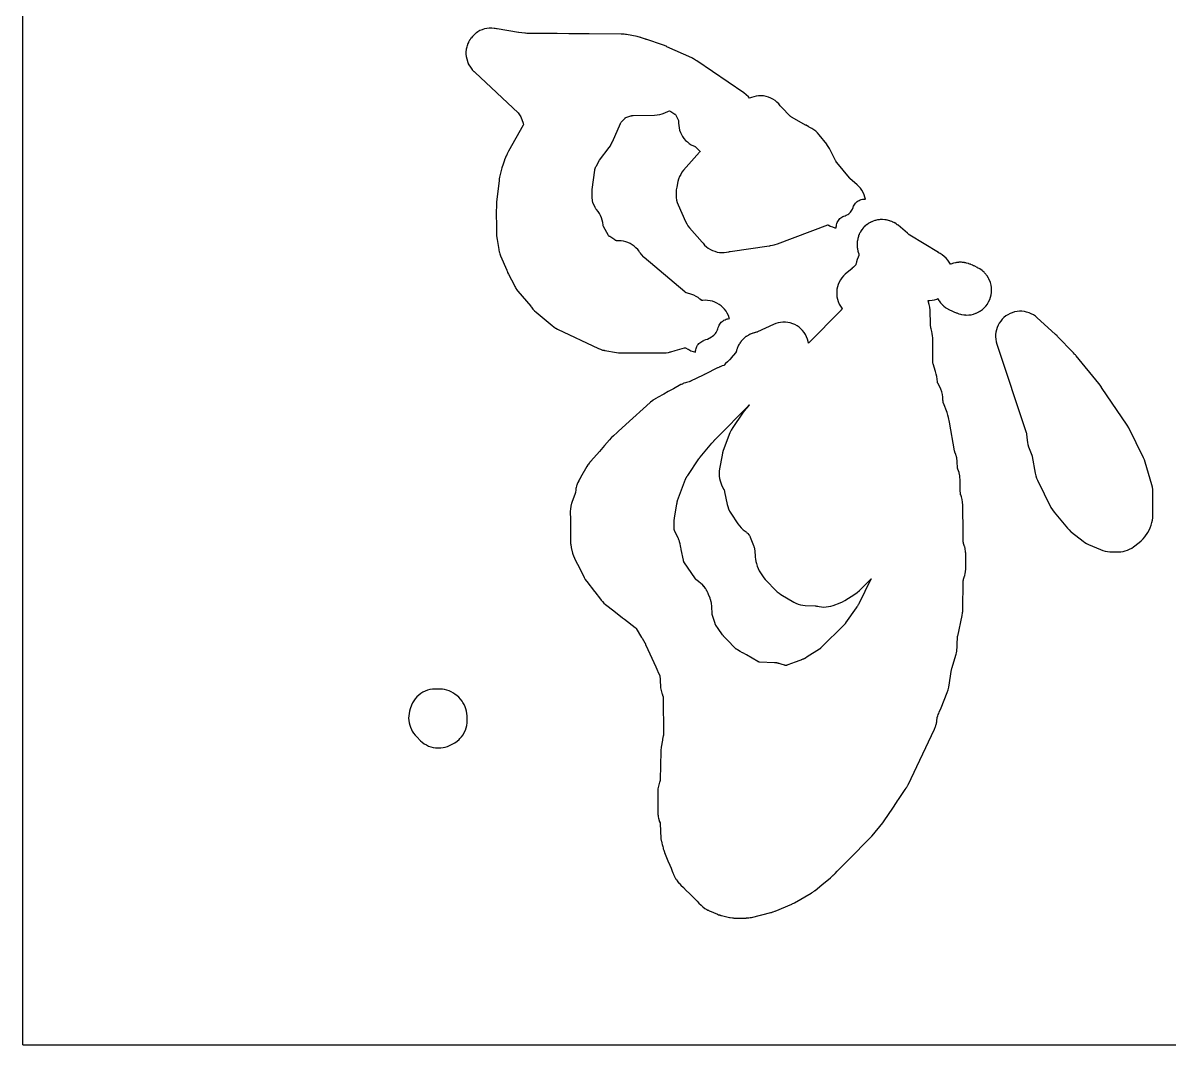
# Model space of a CAD drawing. Header units: millimetres. Extents: x 0 to 300, y 0 to 300.
# Drawn here: x 0 to 114.8, y 0 to 102.5 of the extents above; entities that cross this region are included whole.
import ezdxf

# ---------------------------------------------------------------- set-up
doc = ezdxf.new("R2010")
doc.units = ezdxf.units.MM
doc.layers.add('CUT', color=7, linetype='CONTINUOUS')

msp = doc.modelspace()

# ---------------------------------------------------------------- linework, layer by layer
at = {"layer": 'CUT'}
msp.add_lwpolyline([(299.91, 299.94), (299.91, 0.06), (299.91, 0.05), (299.91, 0.02), (299.91, 0.01), (299.9, 0), (299.89, 0), (299.86, 0), (299.85, 0), (0.06, 0), (0.05, 0), (0.02, 0), (0.01, 0), (0.01, 0.01), (0, 0.01), (0, 0.02), (0, 0.05), (0, 0.06), (0, 299.94)], dxfattribs=at)
for points in [[(68.25, 70.64), (68.42, 70.71), (68.57, 70.77), (68.97, 70.99), (69.1, 71.07), (69.21, 71.15), (69.3, 71.24), (69.39, 71.34), (69.47, 71.44), (69.53, 71.56), (69.59, 71.68), (69.63, 71.8), (69.67, 71.94), (69.71, 72.05), (69.76, 72.16), (69.82, 72.26), (69.88, 72.36), (69.96, 72.45), (70.04, 72.53), (70.14, 72.6), (70.23, 72.66), (70.34, 72.71), (70.45, 72.76), (70.56, 72.79), (70.67, 72.81), (70.79, 72.82), (70.77, 72.9), (70.68, 73.13), (70.57, 73.35), (70.44, 73.56), (70.3, 73.76), (70.13, 73.94), (69.94, 74.1), (69.75, 74.24), (69.53, 74.37), (69.31, 74.47), (69.08, 74.55), (68.84, 74.61), (68.59, 74.64), (68.35, 74.65), (68.12, 74.63), (68.1, 74.63), (68.04, 74.63), (68.03, 74.63), (68.02, 74.63), (68.01, 74.63), (67.99, 74.64), (67.98, 74.64), (67.98, 74.65), (67.97, 74.65), (67.83, 74.78), (67.64, 74.92), (67.44, 75.04), (67.23, 75.15), (67.01, 75.23), (66.48, 75.4), (66.44, 75.41), (66.43, 75.42), (66.42, 75.42), (66.39, 75.44), (66.32, 75.5), (62.24, 78.95), (62.22, 78.97), (62.2, 78.98), (61.99, 79.24), (61.87, 79.37), (61.83, 79.42), (61.82, 79.43), (61.81, 79.44), (61.8, 79.45), (61.78, 79.49), (61.73, 79.55), (61.73, 79.56), (61.59, 79.75), (61.42, 79.92), (61.24, 80.08), (61.05, 80.22), (60.84, 80.34), (60.62, 80.44), (60.4, 80.52), (60.17, 80.57), (59.93, 80.61), (59.69, 80.62), (59.53, 80.62), (59.45, 80.62), (59.44, 80.62), (59.43, 80.63), (59.42, 80.63), (59.37, 80.66), (59.35, 80.67), (59.29, 80.71), (58.79, 81.03), (58.75, 81.05), (58.73, 81.07), (58.72, 81.08), (58.71, 81.09), (58.71, 81.1), (58.67, 81.16), (58.17, 82.05), (58.14, 82.11), (58.13, 82.14), (58.12, 82.17), (58.12, 82.19), (58.09, 82.44), (58.04, 82.68), (57.97, 82.91), (57.87, 83.14), (57.76, 83.36), (57.62, 83.56), (57.46, 83.75), (57.44, 83.78), (57.42, 83.8), (57.41, 83.81), (57.37, 83.89), (57.34, 83.95), (57.1, 84.46), (57.1, 84.47), (57.08, 84.63), (57.07, 84.66), (57.07, 84.68), (57.04, 84.91), (57.04, 84.95), (57.03, 85.75), (57.3, 87.68), (57.31, 87.75), (57.31, 87.79), (57.31, 87.8), (57.32, 87.81), (57.32, 87.82), (57.32, 87.84), (57.32, 87.85), (57.32, 87.86), (57.33, 87.86), (57.33, 87.87), (57.33, 87.88), (57.33, 87.89), (57.34, 87.9), (57.34, 87.91), (57.36, 87.93), (57.36, 87.94), (57.37, 87.95), (57.38, 87.98), (57.41, 88.02), (57.42, 88.05), (57.47, 88.13), (57.76, 88.7), (58.74, 89.98), (58.86, 90.15), (58.95, 90.33), (58.96, 90.34), (59.01, 90.44), (59.05, 90.52), (59.07, 90.55), (59.87, 92.38), (59.88, 92.39), (59.88, 92.4), (59.89, 92.41), (59.9, 92.43), (59.9, 92.44), (59.94, 92.49), (60.33, 92.92), (60.34, 92.93), (60.35, 92.93), (60.36, 92.94), (60.36, 92.95), (60.37, 92.95), (60.38, 92.96), (60.39, 92.96), (60.42, 92.97), (60.89, 93.13), (60.97, 93.15), (60.98, 93.15), (61, 93.16), (61.01, 93.16), (61.02, 93.16), (61.15, 93.17), (63.29, 93.21), (63.55, 93.23), (63.81, 93.27), (64.06, 93.35), (64.3, 93.44), (64.67, 93.61), (64.78, 93.65), (64.79, 93.65), (64.92, 93.56), (65.32, 93.31), (65.34, 93.3), (65.37, 93.27), (65.38, 93.27), (65.4, 93.22), (65.65, 92.75), (65.67, 92.69), (65.68, 92.68), (65.68, 92.67), (65.69, 92.64), (65.69, 92.62), (65.69, 92.6), (65.69, 92.42), (65.7, 92.18), (65.74, 91.94), (65.79, 91.71), (65.87, 91.48), (65.97, 91.26), (66.09, 91.06), (66.23, 90.86), (66.39, 90.68), (66.57, 90.52), (66.76, 90.37), (66.96, 90.24), (67.18, 90.14), (67.27, 90.1), (67.33, 90.07), (67.34, 90.07), (67.37, 90.05), (67.42, 90), (67.82, 89.61), (67.84, 89.59), (67.84, 89.58), (67.84, 89.57), (67.84, 89.56), (67.83, 89.55), (67.8, 89.51), (67.78, 89.49), (66.19, 87.68), (66.03, 87.48), (65.9, 87.27), (65.79, 87.05), (65.69, 86.81), (65.63, 86.57), (65.5, 85.98), (65.45, 85.71), (65.44, 85.44), (65.44, 85.22), (65.45, 84.96), (65.49, 84.7), (65.56, 84.45), (65.65, 84.21), (66.38, 82.56), (66.5, 82.33), (66.63, 82.12), (66.79, 81.93), (68.05, 80.48), (68.14, 80.37), (68.3, 80.19), (68.47, 80.02), (68.66, 79.88), (68.87, 79.75), (69.08, 79.64), (69.31, 79.56), (69.54, 79.49), (69.78, 79.45), (70.02, 79.43), (70.26, 79.44), (70.5, 79.46), (70.73, 79.51), (70.79, 79.53), (70.87, 79.54), (74.76, 80.12), (74.83, 80.12), (74.91, 80.14), (75.09, 80.17), (75.28, 80.22), (75.35, 80.24), (75.37, 80.24), (75.38, 80.25), (75.59, 80.32), (80.63, 82.2), (80.65, 82.2), (80.66, 82.2), (80.69, 82.19), (80.73, 82.17), (80.87, 82.09), (81.1, 82), (81.34, 81.92), (81.49, 81.9), (81.49, 82), (81.5, 82.11), (81.52, 82.23), (81.55, 82.34), (81.59, 82.45), (81.65, 82.56), (81.71, 82.66), (81.78, 82.75), (81.86, 82.84), (81.95, 82.92), (82.05, 82.99), (82.15, 83.04), (82.26, 83.09), (82.37, 83.13), (82.39, 83.13), (82.48, 83.17), (82.64, 83.26), (82.74, 83.32), (82.81, 83.38), (82.9, 83.48), (82.99, 83.59), (83.06, 83.69), (83.11, 83.8), (83.17, 83.95), (83.18, 83.98), (83.22, 84.09), (83.28, 84.19), (83.34, 84.29), (83.41, 84.38), (83.49, 84.47), (83.58, 84.54), (83.67, 84.61), (83.77, 84.67), (83.88, 84.72), (83.99, 84.75), (84.1, 84.78), (84.22, 84.8), (84.34, 84.8), (84.4, 84.79), (84.35, 85), (84.28, 85.23), (84.18, 85.46), (84.06, 85.68), (83.92, 85.88), (83.76, 86.07), (83.58, 86.24), (82.85, 86.87), (82.83, 86.89), (82.82, 86.91), (82.81, 86.92), (81.54, 88.45), (81.52, 88.47), (81.51, 88.48), (81.5, 88.49), (81.5, 88.5), (81.49, 88.51), (81.49, 88.52), (81.48, 88.54), (81.43, 88.64), (81.42, 88.65), (80.81, 89.86), (80.8, 89.87), (80.69, 90.08), (80.54, 90.28), (80.53, 90.29), (79.77, 91.25), (79.61, 91.43), (79.61, 91.44), (79.43, 91.61), (79.24, 91.75), (79.03, 91.88), (78.78, 92.02), (78.69, 92.07), (78.66, 92.09), (78.63, 92.1), (78.62, 92.11), (78.6, 92.12), (78.46, 92.19), (78.42, 92.21), (78.41, 92.21), (78.4, 92.22), (77.07, 92.97), (77.01, 93.01), (76.92, 93.07), (76.9, 93.08), (76.89, 93.09), (75.97, 94.04), (75.92, 94.09), (75.88, 94.15), (75.72, 94.34), (75.54, 94.52), (75.35, 94.67), (75.14, 94.81), (74.92, 94.92), (74.69, 95.01), (74.45, 95.08), (74.21, 95.13), (73.96, 95.15), (73.71, 95.14), (73.47, 95.12), (73.23, 95.06), (72.99, 94.99), (72.81, 94.91), (72.8, 94.91), (72.79, 94.91), (72.68, 95.03), (72.46, 95.25), (72.22, 95.43), (67.51, 98.65), (67.4, 98.72), (67.39, 98.73), (67.37, 98.74), (67.34, 98.76), (67.27, 98.8), (67.19, 98.85), (67.17, 98.86), (67.13, 98.88), (67.01, 98.94), (64.51, 100.07), (64.5, 100.08), (64.29, 100.18), (64.07, 100.26), (62.5, 100.78), (62.45, 100.79), (62.4, 100.81), (62.38, 100.82), (61.97, 100.97), (61.9, 100.99), (61.87, 101), (61.54, 101.09), (60.47, 101.29), (60.36, 101.3), (60.25, 101.32), (60.21, 101.32), (60.2, 101.32), (60.19, 101.32), (60.18, 101.32), (60.15, 101.33), (59.93, 101.34), (56.72, 101.36), (56.35, 101.36), (56.15, 101.36), (54.69, 101.37), (53.52, 101.38), (52.91, 101.39), (52.01, 101.4), (50.47, 101.41), (50.34, 101.42), (50.27, 101.42), (49.68, 101.5), (49.65, 101.5), (49.64, 101.5), (47.52, 101.85), (47.51, 101.86), (47.5, 101.86), (47.49, 101.86), (47.45, 101.87), (47.3, 101.89), (47.21, 101.91), (46.97, 101.93), (46.81, 101.92), (46.72, 101.92), (46.48, 101.9), (46.25, 101.85), (46.08, 101.79), (46.02, 101.77), (45.79, 101.68), (45.58, 101.56), (45.43, 101.45), (45.38, 101.42), (45.24, 101.3), (45.2, 101.27), (45.03, 101.1), (44.9, 100.94), (44.87, 100.91), (44.76, 100.73), (44.74, 100.71), (44.68, 100.59), (44.64, 100.52), (44.63, 100.49), (44.59, 100.39), (44.55, 100.29), (44.54, 100.27), (44.54, 100.26), (44.54, 100.25), (44.53, 100.22), (44.52, 100.2), (44.47, 100.06), (44.47, 100.04), (44.42, 99.82), (44.42, 99.8), (44.39, 99.57), (44.39, 99.56), (44.39, 99.32), (44.41, 99.08), (44.46, 98.84), (44.53, 98.61), (44.53, 98.6), (44.62, 98.38), (44.62, 98.37), (44.73, 98.15), (44.86, 97.97), (44.87, 97.95), (45.01, 97.78), (45.02, 97.76), (45.18, 97.6), (45.2, 97.58), (45.3, 97.48), (49.62, 93.45), (49.87, 93.05), (50.12, 92.4), (50.13, 92.39), (50.13, 92.38), (50.15, 92.32), (50.15, 92.3), (50.15, 92.29), (50.15, 92.28), (50.14, 92.27), (50.12, 92.22), (48.66, 89.61), (48.52, 89.33), (48.47, 89.21), (48.46, 89.19), (48.34, 88.96), (48.25, 88.72), (48.24, 88.69), (48.21, 88.59), (48.18, 88.5), (48.1, 88.29), (47.99, 87.94), (47.79, 87.12), (47.76, 87), (47.74, 86.92), (47.73, 86.87), (47.7, 86.65), (47.46, 84.48), (47.44, 84.21), (47.44, 83.92), (47.42, 83.71), (47.41, 83.47), (47.41, 83.46), (47.41, 83.41), (47.44, 82.03), (47.44, 81.47), (47.45, 81.28), (47.46, 81.2), (47.46, 81.19), (47.46, 81.11), (47.5, 80.74), (47.67, 79.74), (47.68, 79.71), (47.71, 79.52), (47.72, 79.51), (47.74, 79.43), (47.77, 79.31), (47.85, 79.12), (47.86, 79.11), (48.47, 77.67), (48.48, 77.64), (48.5, 77.58), (48.54, 77.49), (48.55, 77.45), (48.64, 77.27), (49.24, 76.13), (49.28, 76.05), (49.34, 75.93), (49.39, 75.85), (49.41, 75.82), (49.44, 75.78), (49.46, 75.75), (49.59, 75.57), (50.87, 74.06), (50.9, 74.02), (50.91, 74.01), (50.95, 73.96), (51.03, 73.86), (51.1, 73.77), (51.25, 73.61), (51.41, 73.47), (53.01, 72.12), (53.18, 71.99), (53.36, 71.87), (53.39, 71.86), (53.55, 71.77), (57.65, 69.83), (57.85, 69.74), (57.86, 69.74), (57.92, 69.72), (58.08, 69.67), (58.22, 69.65), (58.26, 69.64), (58.27, 69.64), (58.28, 69.63), (58.3, 69.63), (59.46, 69.42), (59.68, 69.39), (59.75, 69.39), (59.9, 69.38), (59.96, 69.38), (64.19, 69.38), (64.43, 69.39), (64.66, 69.43), (64.68, 69.43), (64.78, 69.46), (64.83, 69.47), (64.84, 69.47), (64.89, 69.48), (64.91, 69.49), (65.34, 69.62), (66.29, 69.89), (66.31, 69.9), (66.32, 69.9), (66.33, 69.9), (66.35, 69.89), (66.36, 69.89), (66.37, 69.88), (66.6, 69.76), (66.61, 69.76), (66.65, 69.74), (66.7, 69.71), (66.92, 69.6), (67.16, 69.51), (67.4, 69.45), (67.4, 69.47), (67.4, 69.59), (67.42, 69.7), (67.45, 69.82), (67.48, 69.93), (67.53, 70.03), (67.59, 70.14), (67.66, 70.23), (67.73, 70.32), (67.82, 70.4), (67.91, 70.47), (68.01, 70.53), (68.11, 70.59), (68.22, 70.63)], [(66.37, 66.39), (66.2, 66.33), (66.16, 66.31), (66.15, 66.3), (66.07, 66.26), (66.06, 66.26), (65.95, 66.21), (65.93, 66.2), (65.19, 65.79), (64.66, 65.5), (64.21, 65.25), (64.07, 65.17), (63.35, 64.77), (63.32, 64.75), (63.17, 64.66), (63.14, 64.64), (63.12, 64.63), (63.1, 64.62), (62.88, 64.44), (62.85, 64.41), (60.4, 62.19), (59.64, 61.5), (59.52, 61.39), (59.5, 61.38), (59.19, 61.1), (59.17, 61.08), (59.15, 61.06), (59.14, 61.05), (59.13, 61.04), (59.12, 61.04), (59.1, 61.02), (59.09, 61.01), (58.98, 60.89), (58.95, 60.86), (58.78, 60.67), (58.27, 60.09), (57.77, 59.51), (56.91, 58.53), (56.89, 58.51), (56.87, 58.48), (56.81, 58.42), (56.8, 58.41), (56.74, 58.34), (56.66, 58.24), (56.66, 58.23), (56.61, 58.17), (56.49, 57.98), (55.87, 56.9), (55.78, 56.74), (55.76, 56.71), (55.72, 56.63), (55.71, 56.61), (55.7, 56.61), (55.7, 56.6), (55.69, 56.57), (55.59, 56.38), (55.58, 56.36), (55.56, 56.31), (55.52, 56.21), (55.49, 56.13), (55.49, 56.12), (55.47, 56.05), (55.46, 56.03), (55.46, 56.02), (55.42, 55.88), (55.42, 55.86), (55.41, 55.82), (55.38, 55.62), (55.38, 55.61), (55.38, 55.6), (55.37, 55.47), (55.36, 55.46), (55.36, 55.45), (55.36, 55.44), (55.36, 55.43), (55.36, 55.41), (55.36, 55.4), (55.35, 55.36), (55.34, 55.33), (55.34, 55.32), (55.33, 55.29), (55, 54.4), (54.99, 54.39), (54.99, 54.38), (54.98, 54.36), (54.98, 54.34), (54.97, 54.31), (54.95, 54.25), (54.93, 54.19), (54.93, 54.17), (54.9, 54.03), (54.89, 54), (54.88, 53.98), (54.88, 53.97), (54.88, 53.96), (54.88, 53.95), (54.86, 53.77), (54.85, 53.76), (54.85, 53.75), (54.85, 53.73), (54.84, 53.53), (54.84, 53.5), (54.84, 53.22), (54.85, 52.92), (54.85, 52.52), (54.85, 52.18), (54.86, 50.51), (54.86, 50.47), (54.86, 50.43), (54.86, 50.35), (54.87, 50.22), (54.87, 50.21), (54.88, 50.2), (54.88, 50.19), (54.88, 50.18), (54.89, 50.15), (54.89, 50.12), (54.92, 49.93), (54.93, 49.89), (55.07, 49.32), (55.07, 49.31), (55.14, 49.09), (55.15, 49.06), (55.16, 49.03), (55.26, 48.8), (55.26, 48.79), (55.27, 48.77), (55.56, 48.2), (55.56, 48.19), (56.22, 46.89), (56.22, 46.88), (56.34, 46.68), (56.34, 46.67), (56.47, 46.49), (56.48, 46.47), (57.25, 45.48), (57.26, 45.47), (57.3, 45.42), (57.85, 44.71), (57.92, 44.61), (58.06, 44.45), (58.21, 44.3), (58.37, 44.16), (59.21, 43.51), (60.07, 42.84), (60.27, 42.68), (61.35, 41.84), (61.37, 41.83), (61.38, 41.83), (61.39, 41.82), (61.39, 41.81), (61.4, 41.81), (61.42, 41.78), (61.43, 41.76), (61.44, 41.75), (61.97, 40.87), (61.98, 40.85), (62.03, 40.77), (62.3, 40.32), (62.32, 40.29), (62.33, 40.27), (62.34, 40.26), (62.34, 40.25), (62.35, 40.24), (62.35, 40.23), (62.36, 40.22), (62.37, 40.19), (62.39, 40.15), (62.62, 39.64), (63.4, 37.91), (63.51, 37.68), (63.69, 37.28), (63.8, 37.03), (63.81, 37.01), (63.81, 37), (63.81, 36.99), (63.82, 36.98), (63.82, 36.96), (63.82, 36.95), (63.82, 36.94), (63.82, 36.93), (63.82, 36.89), (63.83, 36.8), (63.83, 36.78), (63.85, 36.59), (63.85, 36.54), (63.86, 36.4), (63.86, 36.37), (63.88, 36.09), (63.88, 36.08), (63.88, 36.05), (63.88, 36.04), (63.88, 36.01), (63.88, 35.99), (63.88, 35.98), (63.88, 35.97), (63.89, 35.96), (63.89, 35.92), (63.89, 35.81), (63.94, 35.55), (64.01, 35.29), (64.02, 35.26), (64.03, 35.22), (64.12, 34.97), (64.13, 34.95), (64.14, 34.94), (64.14, 34.93), (64.15, 34.89), (64.15, 34.88), (64.15, 34.87), (64.15, 34.86), (64.15, 34.85), (64.15, 34.84), (64.15, 34.82), (64.15, 34.8), (64.17, 31.12), (64.17, 31.1), (64.17, 31.09), (64.17, 31.08), (64.17, 31.06), (64.17, 31.04), (64.16, 31.03), (64.16, 31.02), (64.16, 31.01), (64.09, 30.65), (64.08, 30.58), (64.08, 30.57), (63.95, 29.86), (63.95, 29.85), (63.94, 29.84), (63.93, 29.77), (63.91, 29.64), (63.91, 29.63), (63.9, 29.42), (63.85, 26.63), (63.85, 26.59), (63.85, 26.58), (63.85, 26.56), (63.85, 26.55), (63.84, 26.52), (63.84, 26.51), (63.84, 26.5), (63.83, 26.49), (63.83, 26.48), (63.82, 26.46), (63.81, 26.43), (63.81, 26.42), (63.81, 26.41), (63.8, 26.38), (63.79, 26.37), (63.78, 26.34), (63.74, 26.22), (63.74, 26.21), (63.67, 25.96), (63.62, 25.7), (63.61, 25.43), (63.61, 25.42), (63.61, 23.33), (63.61, 23.32), (63.62, 23.11), (63.62, 23.1), (63.62, 23.08), (63.63, 23.06), (63.64, 22.99), (63.65, 22.9), (63.65, 22.89), (63.65, 22.88), (63.68, 22.75), (63.68, 22.74), (63.69, 22.73), (63.69, 22.71), (63.7, 22.68), (63.7, 22.67), (63.7, 22.66), (63.72, 22.6), (63.75, 22.51), (63.76, 22.48), (63.76, 22.46), (63.83, 22.27), (63.84, 22.27), (63.84, 22.26), (63.84, 22.25), (63.85, 22.23), (63.85, 22.22), (63.85, 22.2), (63.85, 22.18), (63.85, 22.16), (63.85, 22.09), (63.87, 21.59), (63.88, 21.5), (63.88, 21.47), (63.89, 21.22), (63.9, 20.99), (63.9, 20.95), (63.9, 20.94), (63.9, 20.93), (63.9, 20.92), (63.9, 20.91), (63.91, 20.88), (63.92, 20.74), (63.92, 20.72), (63.92, 20.69), (63.96, 20.49), (63.97, 20.45), (64.02, 20.26), (64.02, 20.25), (64.06, 20.11), (64.11, 19.9), (64.14, 19.77), (64.14, 19.75), (64.15, 19.72), (64.15, 19.71), (64.16, 19.7), (64.16, 19.69), (64.16, 19.68), (64.16, 19.67), (64.2, 19.53), (64.27, 19.34), (64.28, 19.3), (64.49, 18.79), (64.56, 18.63), (64.62, 18.48), (64.8, 18.04), (64.93, 17.72), (64.97, 17.62), (65.05, 17.42), (65.1, 17.28), (65.13, 17.21), (65.19, 17.06), (65.2, 17.05), (65.21, 17.03), (65.3, 16.84), (65.31, 16.82), (65.31, 16.81), (65.32, 16.8), (65.34, 16.77), (65.37, 16.71), (65.39, 16.68), (65.4, 16.66), (65.42, 16.62), (65.43, 16.61), (65.44, 16.6), (65.48, 16.55), (65.57, 16.42), (65.58, 16.4), (65.73, 16.24), (65.75, 16.22), (65.93, 16.04), (66.17, 15.8), (66.45, 15.51), (66.78, 15.19), (67.54, 14.42), (67.72, 14.23), (67.94, 14.01), (67.95, 14.01), (68.12, 13.85), (68.32, 13.7), (68.52, 13.58), (68.53, 13.57), (68.57, 13.55), (68.58, 13.55), (68.6, 13.54), (68.61, 13.54), (68.67, 13.51), (68.71, 13.49), (68.72, 13.48), (68.74, 13.47), (68.75, 13.47), (68.95, 13.39), (69.18, 13.29), (69.26, 13.26), (69.51, 13.14), (69.6, 13.11), (69.69, 13.07), (69.73, 13.06), (69.75, 13.06), (69.78, 13.05), (69.8, 13.04), (69.81, 13.04), (69.82, 13.03), (69.88, 13.01), (69.92, 13), (69.94, 13), (69.96, 12.99), (70, 12.98), (70.25, 12.92), (70.8, 12.79), (70.83, 12.79), (70.86, 12.78), (71.09, 12.74), (71.12, 12.74), (71.13, 12.74), (71.16, 12.74), (71.23, 12.73), (71.39, 12.72), (71.41, 12.72), (71.44, 12.72), (72.41, 12.73), (72.42, 12.73), (72.45, 12.73), (72.49, 12.74), (72.52, 12.74), (72.64, 12.75), (72.7, 12.75), (72.71, 12.75), (72.72, 12.75), (72.74, 12.76), (72.86, 12.78), (72.87, 12.78), (72.88, 12.78), (72.9, 12.78), (72.91, 12.79), (72.93, 12.79), (72.95, 12.79), (72.99, 12.8), (73, 12.8), (73.01, 12.8), (74.94, 13.28), (74.95, 13.28), (74.96, 13.29), (74.99, 13.3), (75.13, 13.34), (75.17, 13.36), (75.32, 13.41), (75.33, 13.41), (75.35, 13.42), (77.02, 14.12), (77.03, 14.13), (77.08, 14.15), (77.31, 14.27), (78.97, 15.23), (79.03, 15.27), (79.04, 15.28), (79.05, 15.29), (79.06, 15.29), (79.15, 15.34), (79.17, 15.36), (79.19, 15.38), (79.21, 15.39), (79.22, 15.39), (79.27, 15.43), (79.28, 15.44), (79.33, 15.48), (79.34, 15.49), (79.35, 15.49), (79.38, 15.51), (80.04, 16.06), (80.92, 16.78), (80.96, 16.82), (80.97, 16.83), (80.98, 16.83), (81, 16.85), (81.12, 16.96), (81.16, 17), (81.18, 17.02), (81.22, 17.07), (81.24, 17.08), (81.36, 17.21), (81.58, 17.43), (81.98, 17.84), (82.53, 18.39), (82.69, 18.55), (82.75, 18.61), (84.88, 20.76), (84.92, 20.81), (84.94, 20.83), (85.04, 20.94), (85.06, 20.96), (85.08, 20.99), (86.15, 22.29), (86.3, 22.49), (87.14, 23.74), (87.52, 24.31), (87.63, 24.48), (87.72, 24.62), (88.38, 25.61), (88.48, 25.75), (88.49, 25.77), (88.52, 25.82), (88.53, 25.83), (88.54, 25.85), (88.66, 26.06), (88.68, 26.09), (91.34, 31.67), (91.34, 31.68), (91.44, 31.92), (91.44, 31.93), (91.46, 32.01), (91.51, 32.17), (91.51, 32.18), (91.52, 32.19), (91.53, 32.25), (91.53, 32.26), (91.53, 32.27), (91.54, 32.31), (91.55, 32.4), (91.56, 32.43), (91.56, 32.44), (91.56, 32.45), (91.56, 32.46), (91.57, 32.47), (91.57, 32.49), (91.57, 32.5), (91.61, 32.81), (91.61, 32.83), (91.61, 32.84), (91.61, 32.85), (91.61, 32.86), (91.62, 32.87), (91.62, 32.88), (91.63, 32.91), (91.63, 32.92), (91.64, 32.92), (91.64, 32.93), (91.65, 32.97), (91.66, 33), (91.71, 33.13), (91.76, 33.24), (91.81, 33.36), (91.98, 33.79), (92.6, 35.34), (92.69, 35.6), (92.75, 35.87), (93.04, 37.66), (93.05, 37.71), (93.05, 37.73), (93.05, 37.74), (93.05, 37.75), (93.06, 37.76), (93.06, 37.77), (93.09, 37.86), (93.47, 39.09), (93.47, 39.11), (93.48, 39.12), (93.49, 39.15), (93.49, 39.17), (93.52, 39.3), (93.53, 39.33), (93.56, 39.5), (93.57, 39.55), (93.58, 39.72), (93.59, 39.77), (93.61, 40.38), (93.62, 40.67), (93.62, 40.7), (93.63, 40.73), (93.63, 40.77), (93.63, 40.81), (93.63, 40.84), (93.63, 40.89), (93.63, 40.9), (93.63, 40.91), (93.63, 40.92), (93.64, 40.93), (93.64, 40.94), (93.64, 40.96), (93.64, 40.98), (93.64, 40.99), (93.65, 41), (94.11, 43.05), (94.11, 43.07), (94.15, 43.31), (94.15, 43.32), (94.15, 43.33), (94.15, 43.37), (94.16, 43.47), (94.17, 43.57), (94.17, 43.58), (94.21, 46.52), (94.21, 46.54), (94.21, 46.57), (94.22, 46.59), (94.23, 46.64), (94.23, 46.65), (94.23, 46.66), (94.23, 46.67), (94.24, 46.69), (94.25, 46.71), (94.28, 46.8), (94.34, 46.99), (94.36, 47.05), (94.37, 47.1), (94.37, 47.11), (94.4, 47.22), (94.4, 47.25), (94.44, 47.46), (94.44, 47.48), (94.46, 47.7), (94.46, 47.71), (94.46, 47.78), (94.46, 47.87), (94.47, 47.93), (94.47, 47.97), (94.48, 48.42), (94.48, 48.43), (94.48, 48.55), (94.48, 48.56), (94.47, 48.95), (94.47, 49.1), (94.46, 49.22), (94.46, 49.25), (94.46, 49.29), (94.46, 49.3), (94.46, 49.32), (94.46, 49.34), (94.46, 49.36), (94.45, 49.38), (94.44, 49.52), (94.41, 49.7), (94.41, 49.73), (94.41, 49.74), (94.41, 49.75), (94.4, 49.78), (94.36, 49.94), (94.35, 49.98), (94.25, 50.29), (94.25, 50.31), (94.23, 50.36), (94.22, 50.38), (94.22, 50.39), (94.22, 50.4), (94.21, 50.41), (94.21, 50.42), (94.21, 50.43), (94.21, 50.44), (94.21, 50.46), (94.21, 50.48), (94.21, 50.51), (94.19, 52.01), (94.19, 52.27), (94.18, 53.13), (94.17, 53.61), (94.16, 54.12), (94.16, 54.15), (94.14, 54.4), (94.14, 54.42), (94.09, 54.68), (94.09, 54.69), (94.09, 54.7), (94.02, 54.95), (93.95, 55.15), (93.94, 55.16), (93.93, 55.19), (93.93, 55.21), (93.92, 55.22), (93.92, 55.23), (93.92, 55.25), (93.92, 55.29), (93.91, 55.59), (93.91, 55.79), (93.91, 55.86), (93.89, 56.74), (93.88, 56.86), (93.88, 56.89), (93.87, 56.92), (93.87, 56.95), (93.86, 57.02), (93.85, 57.08), (93.85, 57.1), (93.84, 57.17), (93.83, 57.22), (93.82, 57.24), (93.81, 57.28), (93.81, 57.3), (93.79, 57.38), (93.75, 57.49), (93.75, 57.5), (93.74, 57.51), (93.73, 57.54), (93.73, 57.55), (93.73, 57.56), (93.72, 57.58), (93.7, 57.63), (93.69, 57.64), (93.69, 57.65), (93.67, 57.7), (93.65, 57.75), (93.65, 57.76), (93.65, 57.77), (93.64, 57.78), (93.64, 57.79), (93.64, 57.81), (93.63, 57.81), (93.63, 57.84), (93.63, 57.85), (93.63, 57.88), (93.63, 57.98), (93.61, 58.34), (93.6, 58.45), (93.6, 58.49), (93.6, 58.5), (93.6, 58.52), (93.6, 58.54), (93.6, 58.55), (93.59, 58.56), (93.59, 58.58), (93.59, 58.63), (93.58, 58.7), (93.58, 58.72), (93.58, 58.73), (93.57, 58.77), (93.56, 58.83), (93.56, 58.84), (93.56, 58.86), (93.54, 58.97), (93.52, 59.02), (93.52, 59.03), (93.51, 59.06), (93.47, 59.2), (93.45, 59.25), (93.44, 59.26), (93.44, 59.27), (93.38, 59.42), (93.38, 59.43), (93.37, 59.45), (93.36, 59.47), (93.35, 59.49), (93.35, 59.5), (93.35, 59.51), (93.34, 59.52), (93.34, 59.53), (93.34, 59.54), (93.33, 59.56), (93.33, 59.58), (92.82, 62.43), (92.82, 62.45), (92.74, 62.9), (92.68, 63.15), (92.6, 63.39), (92.22, 64.34), (92.21, 64.38), (92.2, 64.41), (92.19, 64.43), (92.18, 64.49), (92.18, 64.5), (92.18, 64.55), (92.17, 64.64), (92.17, 64.66), (92.15, 64.95), (92.12, 65.22), (92.06, 65.48), (91.97, 65.73), (91.85, 65.98), (91.65, 66.35), (91.64, 66.38), (91.63, 66.42), (91.62, 66.48), (91.55, 67.01), (91.51, 67.26), (91.44, 67.51), (91.18, 68.27), (91.16, 68.35), (91.16, 68.36), (91.16, 68.37), (91.15, 70.88), (91.14, 71.1), (91.11, 71.31), (91.06, 71.53), (90.99, 71.8), (90.97, 71.9), (90.95, 72), (90.94, 72.06), (90.94, 72.13), (90.93, 72.23), (90.89, 73.67), (90.87, 73.95), (90.81, 74.23), (90.71, 74.6), (90.71, 74.62), (90.74, 74.63), (90.84, 74.63), (91.09, 74.66), (91.33, 74.71), (91.57, 74.78), (91.67, 74.82), (91.68, 74.81), (91.73, 74.71), (91.73, 74.7), (91.74, 74.68), (91.78, 74.61), (91.92, 74.41), (92.03, 74.29), (92.05, 74.27), (92.09, 74.23), (92.11, 74.21), (92.17, 74.15), (92.26, 74.06), (92.44, 73.92), (92.46, 73.91), (92.48, 73.9), (92.67, 73.78), (92.69, 73.77), (92.89, 73.67), (92.9, 73.66), (92.91, 73.66), (93, 73.62), (93.13, 73.56), (93.33, 73.47), (93.44, 73.43), (93.49, 73.41), (93.51, 73.4), (93.52, 73.39), (93.54, 73.38), (93.55, 73.38), (93.78, 73.29), (93.94, 73.25), (94.02, 73.23), (94.27, 73.19), (94.4, 73.18), (94.43, 73.18), (94.48, 73.17), (94.51, 73.17), (94.76, 73.18), (95.01, 73.21), (95.25, 73.27), (95.48, 73.35), (95.49, 73.36), (95.5, 73.36), (95.71, 73.46), (95.8, 73.51), (95.81, 73.52), (95.91, 73.57), (95.92, 73.58), (95.93, 73.58), (95.95, 73.6), (96.13, 73.73), (96.17, 73.77), (96.21, 73.81), (96.31, 73.9), (96.44, 74.04), (96.46, 74.06), (96.48, 74.08), (96.63, 74.28), (96.64, 74.31), (96.66, 74.34), (96.68, 74.37), (96.75, 74.49), (96.86, 74.72), (96.94, 74.95), (97, 75.19), (97.04, 75.44), (97.04, 75.45), (97.04, 75.51), (97.05, 75.69), (97.05, 75.7), (97.05, 75.71), (97.04, 75.93), (97, 76.18), (96.94, 76.42), (96.87, 76.6), (96.86, 76.62), (96.85, 76.65), (96.77, 76.81), (96.74, 76.87), (96.74, 76.88), (96.61, 77.09), (96.58, 77.13), (96.55, 77.17), (96.52, 77.21), (96.46, 77.28), (96.42, 77.33), (96.41, 77.34), (96.35, 77.41), (96.29, 77.47), (96.21, 77.54), (96.18, 77.57), (96.16, 77.58), (96.1, 77.63), (96.09, 77.64), (95.88, 77.79), (95.65, 77.92), (95.64, 77.92), (95.63, 77.93), (95.62, 77.94), (95.6, 77.95), (95.36, 78.07), (95.31, 78.09), (95.25, 78.12), (95.13, 78.18), (95.12, 78.19), (94.98, 78.25), (94.94, 78.27), (94.93, 78.27), (94.92, 78.28), (94.91, 78.28), (94.9, 78.28), (94.86, 78.29), (94.77, 78.32), (94.73, 78.34), (94.69, 78.35), (94.53, 78.39), (94.47, 78.4), (94.34, 78.42), (94.33, 78.43), (94.32, 78.43), (94.31, 78.43), (94.25, 78.44), (94.15, 78.45), (94.02, 78.46), (93.95, 78.46), (93.94, 78.46), (93.92, 78.46), (93.91, 78.46), (93.9, 78.46), (93.85, 78.46), (93.8, 78.46), (93.75, 78.46), (93.72, 78.45), (93.7, 78.45), (93.67, 78.45), (93.66, 78.45), (93.64, 78.45), (93.58, 78.44), (93.57, 78.44), (93.53, 78.43), (93.45, 78.42), (93.42, 78.41), (93.23, 78.37), (93.22, 78.37), (92.98, 78.29), (92.95, 78.27), (92.94, 78.27), (92.93, 78.28), (92.81, 78.49), (92.66, 78.69), (92.5, 78.88), (92.31, 79.05), (92.11, 79.2), (91.9, 79.33), (91.84, 79.36), (91.83, 79.36), (91.81, 79.37), (91.78, 79.39), (91.77, 79.4), (91.76, 79.41), (91.74, 79.42), (91.72, 79.43), (88.87, 81.17), (88.85, 81.18), (88.85, 81.19), (88.84, 81.19), (88.83, 81.2), (88.82, 81.21), (88.81, 81.21), (88.81, 81.22), (88.8, 81.22), (88.79, 81.23), (88.78, 81.24), (88.77, 81.24), (88.77, 81.25), (88.76, 81.25), (88.75, 81.26), (88.74, 81.27), (88.73, 81.28), (88.72, 81.28), (88.71, 81.29), (88.7, 81.3), (88.61, 81.39), (87.68, 82.17), (87.62, 82.21), (87.61, 82.21), (87.6, 82.22), (87.56, 82.25), (87.5, 82.3), (87.49, 82.31), (87.48, 82.31), (87.34, 82.4), (87.29, 82.43), (87.28, 82.44), (87.16, 82.5), (87.13, 82.51), (87.11, 82.52), (87.07, 82.54), (87.06, 82.55), (86.93, 82.6), (86.85, 82.63), (86.84, 82.63), (86.83, 82.63), (86.72, 82.66), (86.61, 82.69), (86.6, 82.69), (86.5, 82.71), (86.37, 82.73), (86.36, 82.73), (86.13, 82.75), (86.12, 82.75), (85.89, 82.74), (85.87, 82.74), (85.79, 82.73), (85.76, 82.73), (85.73, 82.73), (85.64, 82.72), (85.63, 82.71), (85.41, 82.66), (85.4, 82.66), (85.36, 82.65), (85.18, 82.59), (85.17, 82.58), (85.06, 82.53), (85.03, 82.52), (85.02, 82.52), (84.95, 82.49), (84.94, 82.48), (84.91, 82.46), (84.88, 82.45), (84.75, 82.38), (84.74, 82.37), (84.73, 82.36), (84.54, 82.23), (84.53, 82.22), (84.36, 82.07), (84.35, 82.06), (84.19, 81.9), (84.18, 81.89), (84.15, 81.85), (84.04, 81.71), (84.03, 81.7), (84.02, 81.68), (83.95, 81.57), (83.92, 81.52), (83.9, 81.5), (83.9, 81.49), (83.86, 81.41), (83.85, 81.4), (83.79, 81.29), (83.79, 81.28), (83.77, 81.23), (83.76, 81.2), (83.73, 81.12), (83.7, 81.06), (83.7, 81.05), (83.64, 80.83), (83.6, 80.62), (83.59, 80.59), (83.59, 80.58), (83.57, 80.35), (83.57, 80.34), (83.57, 80.3), (83.57, 80.1), (83.59, 79.89), (83.6, 79.88), (83.6, 79.87), (83.6, 79.86), (83.6, 79.85), (83.6, 79.84), (83.6, 79.83), (83.61, 79.82), (83.62, 79.8), (83.62, 79.78), (83.65, 79.62), (83.65, 79.6), (83.66, 79.58), (83.69, 79.48), (83.72, 79.39), (83.72, 79.38), (83.74, 79.33), (83.74, 79.32), (83.75, 79.31), (83.75, 79.29), (83.75, 79.27), (83.75, 79.26), (83.75, 79.25), (83.75, 79.23), (83.74, 79.21), (83.74, 79.19), (83.74, 79.16), (83.74, 79.12), (83.74, 79.11), (83.73, 79.08), (83.73, 79.07), (83.72, 79.06), (83.68, 78.98), (83.58, 78.75), (83.51, 78.51), (83.51, 78.5), (83.47, 78.35), (83.45, 78.27), (83.45, 78.25), (83.44, 78.2), (83.43, 78.19), (83.43, 78.18), (83.41, 78.16), (83.38, 78.13), (83.25, 78.02), (83.24, 78.01), (83.22, 77.99), (83.2, 77.97), (83.17, 77.94), (83.08, 77.86), (83.07, 77.85), (82.39, 77.28), (82.21, 77.1), (82.05, 76.91), (81.9, 76.7), (81.78, 76.48), (81.68, 76.25), (81.61, 76.01), (81.56, 75.76), (81.53, 75.51), (81.53, 75.26), (81.56, 75), (81.61, 74.76), (81.69, 74.52), (81.79, 74.28), (81.91, 74.06), (82.06, 73.86), (82.09, 73.82), (82.09, 73.81), (82.09, 73.8), (82.08, 73.79), (82.07, 73.78), (82.06, 73.76), (82.01, 73.71), (81.95, 73.65), (81.93, 73.62), (78.74, 70.4), (78.71, 70.37), (78.68, 70.53), (78.62, 70.77), (78.52, 71), (78.41, 71.22), (78.28, 71.42), (78.12, 71.62), (77.95, 71.79), (77.76, 71.95), (77.56, 72.09), (77.34, 72.21), (77.12, 72.3), (76.88, 72.38), (76.64, 72.43), (76.4, 72.46), (76.15, 72.46), (75.91, 72.44), (75.66, 72.39), (75.43, 72.32), (75.2, 72.23), (73.61, 71.49), (73.58, 71.48), (73.56, 71.47), (73.55, 71.47), (73.52, 71.46), (73.5, 71.45), (73.49, 71.45), (73.39, 71.43), (73.38, 71.43), (73.37, 71.42), (73.3, 71.4), (73.26, 71.39), (73.15, 71.36), (73.12, 71.35), (72.91, 71.27), (72.89, 71.26), (72.88, 71.26), (72.85, 71.25), (72.76, 71.2), (72.75, 71.19), (72.69, 71.16), (72.66, 71.14), (72.51, 71.05), (72.5, 71.04), (72.48, 71.03), (72.47, 71.03), (72.44, 71.01), (72.32, 70.91), (72.27, 70.87), (72.25, 70.85), (72.09, 70.7), (72.06, 70.67), (71.97, 70.56), (71.96, 70.55), (71.96, 70.54), (71.95, 70.53), (71.94, 70.52), (71.93, 70.51), (71.92, 70.5), (71.9, 70.47), (71.82, 70.35), (71.79, 70.3), (71.78, 70.29), (71.76, 70.26), (71.7, 70.15), (71.66, 70.08), (71.65, 70.06), (71.64, 70.03), (71.61, 69.96), (71.61, 69.95), (71.6, 69.92), (71.57, 69.85), (71.55, 69.8), (71.5, 69.64), (71.49, 69.61), (71.48, 69.55), (71.47, 69.53), (71.47, 69.52), (71.46, 69.51), (71.46, 69.5), (71.45, 69.49), (71.45, 69.48), (71.39, 69.4), (71.38, 69.39), (70.97, 68.89), (70.9, 68.79), (70.88, 68.76), (70.86, 68.74), (70.85, 68.73), (70.84, 68.71), (70.82, 68.68), (70.8, 68.67), (70.8, 68.66), (70.77, 68.64), (70.58, 68.49), (70.4, 68.33), (70.24, 68.14), (70.21, 68.1), (70.07, 68.07), (69.84, 67.99), (69.83, 67.98), (69.82, 67.97), (69.81, 67.97), (69.76, 67.95), (69.71, 67.93), (69.62, 67.89), (69.59, 67.88), (69.59, 67.87), (68.35, 67.26), (68.32, 67.24), (68.28, 67.22), (68.15, 67.16), (66.89, 66.53), (66.89, 66.52), (66.87, 66.51), (66.85, 66.5), (66.84, 66.5), (66.83, 66.5), (66.82, 66.5), (66.81, 66.5), (66.75, 66.49), (66.6, 66.45), (66.47, 66.42)], [(106.21, 50.5), (106.39, 50.37), (106.57, 50.26), (106.77, 50.17), (107.95, 49.66), (108.18, 49.57), (108.42, 49.5), (108.66, 49.47), (108.91, 49.45), (109.75, 49.44), (109.98, 49.45), (110.22, 49.48), (110.44, 49.53), (110.67, 49.6), (110.88, 49.7), (111.09, 49.81), (111.28, 49.94), (111.84, 50.36), (112.05, 50.54), (112.24, 50.74), (112.41, 50.96), (112.7, 51.39), (112.84, 51.62), (112.95, 51.86), (113.03, 52.1), (113.11, 52.38), (113.17, 52.61), (113.2, 52.85), (113.21, 53.08), (113.2, 55.47), (113.19, 55.7), (113.16, 55.93), (113.1, 56.16), (112.44, 58.44), (112.37, 58.65), (112.28, 58.85), (110.79, 61.86), (110.62, 62.15), (108.07, 65.92), (108.05, 65.95), (107.94, 66.13), (107.8, 66.32), (105.51, 69.08), (105.48, 69.12), (105.44, 69.17), (105.4, 69.21), (105.36, 69.26), (105.25, 69.39), (105.22, 69.42), (105.21, 69.43), (103.66, 71.04), (103.63, 71.08), (103.61, 71.1), (103.46, 71.24), (103.41, 71.27), (101.63, 72.9), (101.44, 73.05), (101.24, 73.19), (101.02, 73.3), (100.8, 73.4), (100.56, 73.47), (100.33, 73.52), (100.08, 73.55), (99.84, 73.55), (99.6, 73.53), (99.36, 73.48), (99.12, 73.41), (98.9, 73.32), (98.68, 73.21), (98.48, 73.08), (98.29, 72.93), (98.11, 72.76), (97.96, 72.57), (97.82, 72.37), (97.7, 72.16), (97.6, 71.93), (97.53, 71.7), (97.47, 71.46), (97.45, 71.22), (97.44, 70.98), (97.46, 70.74), (97.5, 70.5), (97.57, 70.26), (100.51, 61.41), (100.54, 61.33), (100.54, 61.32), (100.55, 61.24), (100.61, 60.62), (100.64, 60.4), (100.69, 60.19), (100.76, 59.98), (101.02, 59.28), (101.08, 59.13), (101.09, 59.1), (101.1, 59.07), (101.13, 59), (101.13, 58.99), (101.41, 57.31), (101.47, 57.07), (101.54, 56.83), (101.64, 56.61), (102.99, 53.9), (103.14, 53.64), (103.31, 53.41), (104.64, 51.81), (104.81, 51.63), (105, 51.46), (105.05, 51.42), (105.06, 51.41)], [(69.76, 57.32), (69.76, 57.23), (69.77, 57.01), (69.8, 56.79), (69.85, 56.57), (69.92, 56.36), (70, 56.15), (70.2, 55.73), (70.21, 55.71), (70.24, 55.64), (70.25, 55.62), (70.28, 55.55), (70.29, 55.5), (70.3, 55.48), (70.3, 55.47), (70.3, 55.46), (70.55, 54.2), (70.61, 53.97), (70.69, 53.74), (70.79, 53.52), (70.91, 53.31), (71.61, 52.25), (71.78, 52.03), (71.96, 51.83), (72.17, 51.65), (72.46, 51.43), (72.48, 51.41), (72.54, 51.36), (72.61, 51.31), (72.63, 51.28), (72.64, 51.27), (72.74, 51.15), (72.75, 51.14), (72.77, 51.1), (72.79, 51.07), (72.86, 50.94), (72.87, 50.91), (72.94, 50.75), (73.21, 50.06), (73.22, 50.02), (73.24, 49.97), (73.27, 49.88), (73.29, 49.81), (73.3, 49.75), (73.31, 49.68), (73.32, 49.62), (73.32, 49.61), (73.32, 49.6), (73.36, 48.9), (73.38, 48.69), (73.42, 48.48), (73.48, 48.27), (73.57, 47.99), (73.66, 47.76), (73.77, 47.54), (73.9, 47.33), (74.24, 46.84), (74.36, 46.68), (74.49, 46.53), (75.4, 45.59), (75.57, 45.44), (75.75, 45.3), (75.94, 45.17), (77.24, 44.41), (77.45, 44.3), (77.68, 44.21), (77.91, 44.14), (78.14, 44.1), (78.38, 44.07), (79.36, 44.03), (79.37, 44.03), (79.44, 44.02), (79.49, 44.01), (79.63, 43.99), (79.64, 43.99), (79.77, 43.97), (80, 43.93), (80.24, 43.91), (80.47, 43.92), (80.71, 43.95), (80.94, 44), (81.17, 44.07), (81.89, 44.34), (82.12, 44.44), (82.34, 44.56), (83.36, 45.2), (83.59, 45.36), (83.8, 45.55), (84.93, 46.68), (84.97, 46.72), (84.97, 46.71), (84.96, 46.69), (83.74, 44.24), (83.7, 44.17), (83.7, 44.16), (83.66, 44.1), (83.64, 44.07), (83.6, 44.01), (83.55, 43.94), (83.54, 43.92), (83.47, 43.83), (82.42, 42.31), (82.41, 42.29), (82.41, 42.28), (82.4, 42.27), (82.39, 42.26), (82.39, 42.25), (82.38, 42.24), (82.37, 42.23), (82.36, 42.22), (82.35, 42.21), (82.34, 42.2), (79.92, 39.78), (79.91, 39.77), (79.9, 39.76), (79.87, 39.73), (79.86, 39.73), (79.84, 39.71), (79.83, 39.7), (79.82, 39.7), (79.81, 39.69), (78.57, 38.9), (78.39, 38.79), (78.34, 38.76), (78.31, 38.74), (78.3, 38.73), (78.29, 38.72), (78.28, 38.72), (78.27, 38.72), (78.24, 38.71), (78.23, 38.7), (78.22, 38.69), (78.2, 38.68), (78.19, 38.68), (78.18, 38.68), (78.15, 38.67), (78.01, 38.62), (77.96, 38.6), (77.92, 38.58), (77.84, 38.55), (77.36, 38.37), (76.63, 38.1), (76.56, 38.08), (76.55, 38.08), (76.49, 38.06), (76.47, 38.05), (76.46, 38.05), (76.43, 38.05), (76.4, 38.05), (76.39, 38.06), (76.38, 38.06), (76.37, 38.06), (76.36, 38.06), (76.33, 38.07), (76.3, 38.08), (75.98, 38.19), (75.77, 38.25), (75.76, 38.25), (75.75, 38.26), (75.74, 38.26), (75.71, 38.26), (75.66, 38.27), (75.56, 38.29), (75.52, 38.3), (75.29, 38.32), (73.79, 38.39), (73.78, 38.39), (73.77, 38.39), (73.76, 38.39), (73.75, 38.39), (73.74, 38.4), (73.73, 38.4), (73.72, 38.4), (73.7, 38.41), (73.69, 38.41), (73.68, 38.41), (73.67, 38.42), (73.66, 38.42), (73.63, 38.44), (72.49, 39.1), (72.13, 39.31), (72.09, 39.33), (71.86, 39.46), (71.6, 39.62), (71.51, 39.67), (71.5, 39.68), (71.49, 39.68), (71.47, 39.7), (71.46, 39.7), (71.45, 39.7), (71.44, 39.72), (71.43, 39.72), (71.43, 39.73), (70.5, 40.68), (70.2, 40.99), (70.19, 41), (70.18, 41.01), (70.15, 41.05), (70.14, 41.06), (70.14, 41.07), (70.13, 41.08), (70.11, 41.1), (70.1, 41.11), (69.66, 41.74), (69.42, 42.08), (69.42, 42.09), (69.41, 42.1), (69.4, 42.11), (69.39, 42.13), (69.39, 42.14), (69.39, 42.15), (69.38, 42.17), (69.37, 42.19), (69.37, 42.2), (69.35, 42.26), (69.09, 43.06), (69.06, 43.17), (69.06, 43.18), (69.06, 43.19), (69.02, 43.99), (68.99, 44.26), (68.99, 44.27), (68.94, 44.49), (68.94, 44.5), (68.93, 44.51), (68.93, 44.52), (68.93, 44.53), (68.93, 44.54), (68.92, 44.57), (68.91, 44.59), (68.9, 44.62), (68.84, 44.79), (68.84, 44.8), (68.69, 45.18), (68.66, 45.25), (68.66, 45.26), (68.65, 45.27), (68.62, 45.34), (68.61, 45.37), (68.6, 45.4), (68.55, 45.51), (68.54, 45.51), (68.5, 45.58), (68.48, 45.61), (68.45, 45.68), (68.41, 45.74), (68.4, 45.75), (68.39, 45.76), (68.32, 45.86), (68.25, 45.95), (68.24, 45.96), (68.23, 45.98), (68.07, 46.15), (68.06, 46.16), (67.92, 46.28), (67.87, 46.32), (67.86, 46.33), (67.85, 46.33), (67.81, 46.36), (67.8, 46.37), (67.78, 46.39), (67.73, 46.43), (67.51, 46.6), (67.5, 46.61), (67.49, 46.61), (67.48, 46.62), (67.45, 46.65), (67.44, 46.66), (67.44, 46.67), (67.43, 46.67), (67.42, 46.68), (67.41, 46.69), (67.41, 46.7), (67.4, 46.71), (67.39, 46.72), (66.23, 48.45), (66.22, 48.47), (66.22, 48.48), (66.21, 48.5), (66.2, 48.51), (66.19, 48.52), (66.19, 48.53), (66.18, 48.54), (66.18, 48.55), (66.17, 48.59), (66.17, 48.61), (65.95, 49.69), (65.94, 49.75), (65.91, 49.89), (65.88, 50.03), (65.84, 50.23), (65.84, 50.24), (65.79, 50.44), (65.78, 50.47), (65.78, 50.48), (65.78, 50.49), (65.77, 50.52), (65.73, 50.64), (65.69, 50.73), (65.67, 50.77), (65.64, 50.83), (65.29, 51.56), (65.27, 51.6), (65.27, 51.61), (65.27, 51.62), (65.26, 51.63), (65.26, 51.66), (65.25, 51.66), (65.25, 51.67), (65.25, 51.7), (65.25, 51.71), (65.25, 51.74), (65.25, 51.92), (65.25, 52.03), (65.24, 52.09), (65.24, 52.14), (65.24, 52.5), (65.24, 52.52), (65.24, 52.55), (65.24, 52.56), (65.24, 52.57), (65.24, 52.58), (65.24, 52.59), (65.24, 52.6), (65.25, 52.65), (65.25, 52.66), (65.26, 52.68), (65.27, 52.75), (65.27, 52.76), (65.27, 52.77), (65.27, 52.79), (65.28, 52.83), (65.52, 54.24), (65.53, 54.28), (65.54, 54.33), (65.56, 54.46), (65.56, 54.47), (65.56, 54.48), (65.57, 54.5), (65.57, 54.52), (65.58, 54.54), (65.58, 54.55), (65.59, 54.57), (66.39, 56.72), (66.4, 56.73), (66.41, 56.74), (66.42, 56.78), (66.43, 56.81), (66.44, 56.83), (66.45, 56.84), (66.46, 56.86), (66.46, 56.87), (66.47, 56.88), (66.48, 56.91), (66.48, 56.92), (66.49, 56.92), (66.49, 56.93), (66.51, 56.96), (66.52, 56.98), (66.57, 57.05), (66.58, 57.06), (66.6, 57.09), (67.73, 58.77), (67.75, 58.8), (67.76, 58.81), (67.77, 58.83), (67.79, 58.86), (67.81, 58.88), (67.81, 58.89), (67.84, 58.93), (69.03, 60.32), (69.21, 60.53), (69.23, 60.55), (69.36, 60.7), (69.37, 60.71), (69.37, 60.72), (69.38, 60.72), (69.39, 60.73), (69.41, 60.75), (69.42, 60.77), (69.43, 60.77), (69.43, 60.78), (69.54, 60.89), (69.7, 61.05), (72.52, 63.9), (72.68, 64.08), (72.74, 64.16), (72.76, 64.16), (72.75, 64.15), (72.72, 64.1), (72.26, 63.56), (72.1, 63.35), (71.11, 61.9), (70.95, 61.64), (70.83, 61.37), (70.16, 59.59), (70.09, 59.37), (70.04, 59.14), (69.8, 57.75), (69.77, 57.53)], [(43.95, 30.91), (44.1, 31.11), (44.22, 31.33), (44.33, 31.56), (44.41, 31.8), (44.47, 32.04), (44.5, 32.29), (44.51, 32.54), (44.5, 33), (44.48, 33.24), (44.44, 33.47), (44.38, 33.7), (44.3, 33.92), (44.2, 34.13), (44.08, 34.34), (44, 34.46), (43.84, 34.67), (43.66, 34.86), (43.46, 35.04), (43.32, 35.15), (43.13, 35.28), (42.92, 35.4), (42.71, 35.5), (42.48, 35.58), (42.25, 35.63), (42.02, 35.67), (41.78, 35.68), (41.28, 35.68), (41.03, 35.67), (40.78, 35.63), (40.54, 35.57), (40.3, 35.48), (40.07, 35.37), (39.86, 35.24), (39.66, 35.08), (39.48, 34.91), (39.31, 34.72), (39.17, 34.51), (39.04, 34.3), (38.94, 34.06), (38.8, 33.69), (38.73, 33.47), (38.68, 33.24), (38.65, 33), (38.64, 32.77), (38.66, 32.53), (38.69, 32.3), (38.75, 32.07), (38.83, 31.85), (38.93, 31.63), (39.01, 31.48), (39.14, 31.27), (39.29, 31.07), (39.45, 30.89), (39.83, 30.51), (40.01, 30.35), (40.21, 30.2), (40.42, 30.08), (40.64, 29.97), (40.87, 29.89), (41.11, 29.83), (41.35, 29.79), (41.6, 29.78), (41.66, 29.78), (41.88, 29.79), (42.11, 29.82), (42.32, 29.87), (42.54, 29.94), (42.74, 30.03), (43.01, 30.16), (43.26, 30.29), (43.49, 30.46), (43.7, 30.64), (43.78, 30.72)]]:
    msp.add_lwpolyline(points, close=True, dxfattribs=at)

doc.saveas('drawing.dxf')
